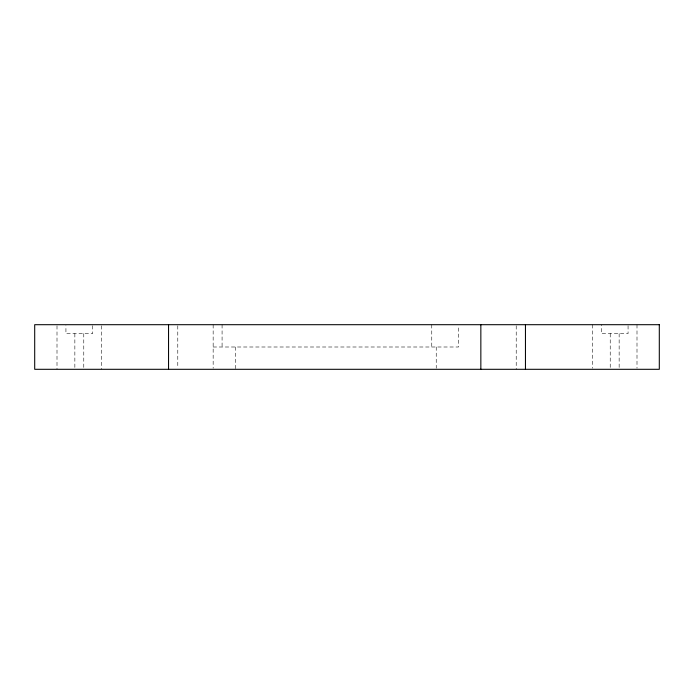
<?xml version="1.0" encoding="UTF-8"?>
<svg xmlns="http://www.w3.org/2000/svg" width="694" height="694" viewBox="0 0 694 694"><rect width="100%" height="100%" fill="white"/><g stroke="black" fill="none" stroke-linecap="round" stroke-linejoin="round"><path stroke-width="0.52" stroke-dasharray="3.47 2.6" d="M213.153 347L458.534 347L458.534 325.755M636.997 324.697L636.997 368.245M628.07 325.686L628.07 333.614L601.299 333.614L601.299 324.697M619.143 333.614L619.143 369.303M610.226 333.614L610.226 369.208M592.381 324.697L592.381 368.245M516.215 325.755L516.215 369.303M436.231 347L436.231 368.245M431.763 324.697L431.763 347M235.466 347L235.466 369.303M222.08 324.697L222.08 347M213.153 324.697L213.153 368.245M177.785 325.755L177.785 368.245M101.619 325.755L101.619 369.303M92.701 325.686L92.701 333.614L65.93 333.614L65.93 325.686M83.774 333.614L83.774 369.303M74.857 333.614L74.857 369.303M57.003 325.755L57.003 369.303"/><path stroke-width="1.04" d="M525.453 324.697L525.453 369.303M480.847 324.697L480.847 369.303M168.547 324.697L168.547 369.303M659.3 324.697L34.7 324.697L34.7 369.303L659.3 369.303L659.3 324.697"/></g></svg>
